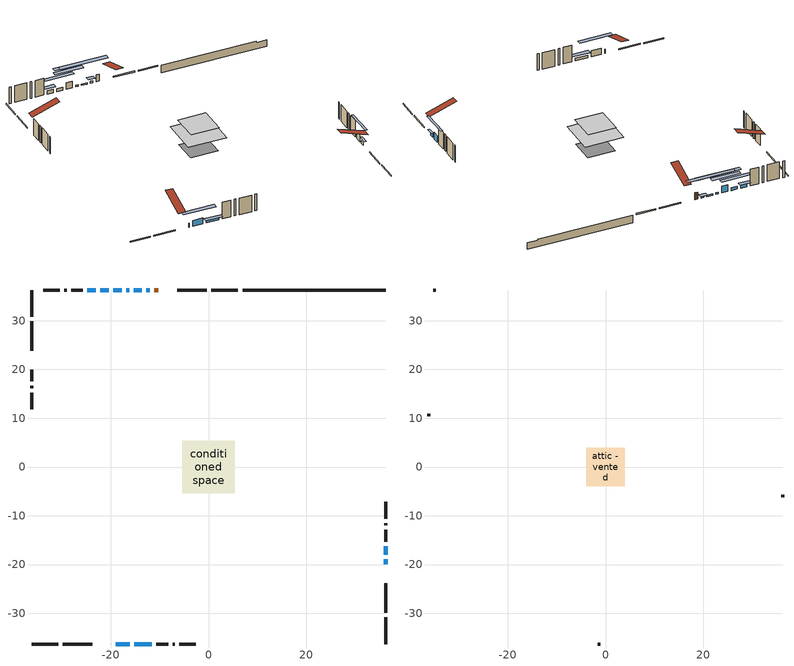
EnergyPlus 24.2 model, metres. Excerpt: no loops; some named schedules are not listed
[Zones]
conditioned space
 floor outside (Floor1 construction): -1.42,-1.42 -1.42,1.42 1.42,1.42 1.42,-1.42 z0.93
 floor adiabatic (AdiabaticFloorConstruction): -5.36,-5.36 -5.36,5.36 5.36,5.36 5.36,-5.36 z3.37
 floor foundation (Slab1 construction): -3.82,-3.51 -3.82,3.51 3.82,3.51 3.82,-3.51 z-1.24
 wall outside (RimJoist1 construction): 6.04,36.27 0.54,36.27 / -36.27,-36.27 -30.77,-36.27 / -36.27,36.27 -36.27,30.77 / 36.27,-36.27 36.27,-30.77 z0.93:1.23
 wall outside (RimJoist2 construction): -0.39,36.27 -6.39,36.27 / -29.84,-36.27 -23.84,-36.27 / -36.27,29.84 -36.27,23.84 / 36.27,-29.84 36.27,-23.84 z0.93:1.23
 wall outside (AdiabaticWallConstruction 1): -10.27,36.27 -11.13,36.27 z0.93:2.96
 wall outside (AdiabaticWallConstruction): -19.97,-36.27 -19.92,-36.27 z0.93:2.15; 36.27,-19.97 36.27,-18.9 z0.93:1.79; -12.06,36.27 -12.77,36.27 z0.93:1.47; -13.7,36.27 -15.27,36.27 z0.93:1.36; -16.2,36.27 -16.83,36.27 z0.93:1.37; -18.99,-36.27 -16.12,-36.27 z0.93:2.68; -17.76,36.27 -19.49,36.27 / 36.27,-17.97 36.27,-16.24 z0.93:2.91; -20.42,36.27 -22.14,36.27 z0.93:1.74; -23.07,36.27 -24.8,36.27 z0.93:1.95; -15.19,-36.27 -11.64,-36.27 z0.93:1.69
 wall outside (Wall1 construction): -25.73,36.27 -28.16,36.27 / -10.71,-36.27 -8.28,-36.27 / -36.27,19.97 -36.27,17.53 / 36.27,-15.31 36.27,-12.88 z0.93:5.81
 wall outside (Wall2 construction): -29.09,36.27 -29.55,36.27 / -7.35,-36.27 -6.88,-36.27 / -36.27,16.61 -36.27,16.14 / 36.27,-11.95 36.27,-11.49 z0.93:5.81
 wall outside (Wall3 construction): -30.48,36.27 -33.87,36.27 / -5.95,-36.27 -2.56,-36.27 / -36.27,15.21 -36.27,11.82 / 36.27,-10.56 36.27,-7.17 z0.93:5.81
 wall foundation (FoundationWall1 construction): 6.97,36.27,-1.24 6.97,36.27,0.93 33.34,36.27,0.93 33.34,36.27,0.6 36.27,36.27,0.6 36.27,36.27,-1.24
 window (WindowConstruction 8): -19.97,-36.27 -19.92,-36.27 z0.93:2.15
 window (WindowConstruction 6): 36.27,-19.97 36.27,-18.9 z0.93:1.79
 window (WindowConstruction 7): -12.06,36.27 -12.77,36.27 z0.93:1.46
 window (WindowConstruction 9): -13.7,36.27 -15.27,36.27 z0.93:1.36
 window (WindowConstruction 10): -16.2,36.27 -16.83,36.27 z0.93:1.36
 window (WindowConstruction): -18.99,-36.27 -16.12,-36.27 z0.93:2.68
 window (WindowConstruction 1): -17.76,36.27 -19.49,36.27 z0.93:2.91
 window (WindowConstruction 2): -20.42,36.27 -22.14,36.27 z0.93:1.74
 window (WindowConstruction 3): 36.27,-17.97 36.27,-16.24 z0.93:2.91
 window (WindowConstruction 4): -23.07,36.27 -24.8,36.27 z0.93:1.94
 window (WindowConstruction 5): -15.19,-36.27 -11.64,-36.27 z0.93:1.69
 door (Door): -10.27,36.27 -11.13,36.27 z0.93:2.96
 ceiling adiabatic (AdiabaticFloorConstruction): 5.36,-5.36 5.36,5.36 -5.36,5.36 -5.36,-5.36 z3.37
attic - vented
 floor to conditioned space (Floor2 construction Reversed): -3.92,-3.92 -3.92,3.92 3.92,3.92 3.92,-3.92 z5.81
 wall outside (Wall4 construction): -34.8,36.27 -35.34,36.27 / -1.63,-36.27 -1.09,-36.27 / -36.27,10.89 -36.27,10.35 / 36.27,-6.24 36.27,-5.7 z0.93:5.81
 roof outside (Roof1 construction): -9.34,36.27,5.81 -9.34,28.63,8.35 -7.32,28.63,8.35 -7.32,36.27,5.81; -20.89,-36.27,5.81 -20.89,-28.63,8.35 -22.91,-28.63,8.35 -22.91,-36.27,5.81; -36.27,20.89,5.81 -28.63,20.89,8.35 -28.63,22.91,8.35 -36.27,22.91,5.81; 36.27,-20.89,5.81 28.63,-20.89,8.35 28.63,-22.91,8.35 36.27,-22.91,5.81
shading: 36.27,-18.29 36.27,-20.58 36.86,-20.58 36.86,-18.29 z2.4; -13.38,36.27 -11.45,36.27 -11.45,37.37 -13.38,37.37 z2.07; -21.11,36.27 -7.86,36.27 -7.86,37.37 -21.11,37.37 z7.2; -22.67,36.27 -10.36,36.27 -10.36,37.37 -22.67,37.37 z7.2; -12.97,-36.27 -22.14,-36.27 -22.14,-37.37 -12.97,-37.37 z5.83; -22.64,36.27 -14.61,36.27 -14.61,37.37 -22.64,37.37 z6.06; -25.29,36.27 -17.27,36.27 -17.27,37.37 -25.29,37.37 z4.89; 36.27,-13.09 36.27,-21.12 36.86,-21.12 36.86,-13.09 z6.06; -25.41,36.27 -22.46,36.27 -22.46,37.37 -25.41,37.37 z2.55; -11.03,-36.27 -15.8,-36.27 -15.8,-37.37 -11.03,-37.37 z2.3
[Building]
Building 1: Terrain=Suburbs
[Site:Location]
Montreal Intl AP_QC: Latitude {deg}=45.47; Longitude {deg}=-73.74; Time Zone {hr}=-5; Elevation {m}=36; Keep Site Location Information=Yes
[Site:GroundTemperature:Shallow]
2.07863, -0.316383, -0.508184, 0.628371, 5.19101, 9.73239, 13.6695, 16.1636, 16.3755, 14.347, 10.5102, 6.10817
[Site:WaterMainsTemperature]
Calculation Method=Schedule; Temperature Schedule=mains temperature schedule
[Material] Roughness=Rough; Thermal Absorptance=0.9
Name | Thickness {m} | Conductivity {W/m-K} | Density {kg/m3} | Specific Heat {J/kg-K} | Solar Absorptance | Visible Absorptance
asphalt or fiberglass shingles | 0.00635 | 0.162714 | 1121.4 | 1465.45 | 0.4 | 0.4
ceiling loosefill ins | 0.254 | 0.0480833 | 16.02 | 1046.75 | 0.7 | 0.7
ceiling stud and cavity | 0.1397 | 0.166325 | 65.682 | 1177.47 | 0.7 | 0.7
concrete 4.0 in. | 0.1016 | 1.803125 | 2242.8 | 837.4 | 0.7 | 0.7
concrete 8.0 in. | 0.2032 | 1.803125 | 2242.8 | 837.4 | 0.7 | 0.7
door material | 0.04445 | 0.0451087 | 512.64 | 1214.23 | 0.7 | 0.7
floor covering | 0.0127 | 0.0433444 | 54.468 | 1339.84 | 0.6 | 0.6
floor rigid ins; rim joist rigid ins | 0.051816 | 0.029427 | 32.04 | 1214.23 | 0.7 | 0.7
floor rigid ins 1; wall rigid ins | 0.512978 | 0.029427 | 32.04 | 1214.23 | 0.7 | 0.7
floor stud and cavity | 0.1397 | 0.338764 | 92.3553 | 1139.71 | 0.7 | 0.7
floor stud and cavity 1 | 0.1397 | 1.75129 | 37.0049 | 1207.88 | 0.7 | 0.7
furniture material conditioned space 1 | 0.1524 | 0.115458 | 640.8 | 1214.23 | 0.6 | 0.6
gypsum board | 0.0127 | 0.160291 | 801 | 837.4 | 0.6 | 0.6
osb sheathing 0.5 in. | 0.0127 | 0.115458 | 512.64 | 1214.23 | 0.7 | 0.7
osb sheathing 0.75 in. | 0.01905 | 0.115458 | 512.64 | 1214.23 | 0.7 | 0.7
osb sheathing 2.0 in. | 0.0508 | 0.115458 | 512.64 | 1214.23 | 0.7 | 0.7
rim joist stud and cavity | 0.0508 | 0.177588 | 50.32683 | 1063.81 | 0.6 | 0.6
rim joist stud and cavity 1 | 0.0508 | 0.278529 | 125.044 | 1163.47 | 0.6 | 0.6
wall stud and cavity | 0.1397 | 0.0812061 | 139.0536 | 1170.24 | 0.7 | 0.7
wall stud and cavity 1 | 0.1397 | 0.080875 | 139.0536 | 1170.24 | 0.7 | 0.7
wall stud and cavity 2 | 0.1397 | 0.0926851 | 139.0536 | 1170.24 | 0.7 | 0.7
wall stud and cavity 3 | 0.0889 | 6.1454 | 50.32683 | 1063.81 | 0.6 | 0.6
wall stud and cavity 4 | 0.0889 | 0.380278 | 52.3479 | 1209.89 | 0.7 | 0.7
wall stud and cavity 5 | 0.0889 | 0.391764 | 83.0341 | 1211.67 | 0.7 | 0.7
wood siding | 0.0254 | 0.102417 | 544.68 | 1172.36 | 0.4 | 0.4
wood siding 1 | 0.00254 | 0.102417 | 544.68 | 1172.36 | 0.4 | 0.4
wood siding 2; wood siding 3; wood siding 4 | 0.0254 | 0.102417 | 544.68 | 1172.36 | 0.7 | 0.7
[WindowMaterial:SimpleGlazingSystem]
Name | U-Factor {W/m2-K} | Solar Heat Gain Coefficient
WindowMaterial | 2.75156 | 0.67
WindowMaterial 1 | 2.70897 | 0.59
WindowMaterial 2 | 5.11985 | 0.63
WindowMaterial 3 | 4.8757 | 0.64
WindowMaterial 4 | 4.51628 | 0.66
WindowMaterial 5 | 4.823461 | 0.65
WindowMaterial 6 | 5.8137 | 0.59
WindowMaterial 7 | 2.51308 | 0.24
WindowMaterial 8 | 5.96644 | 0.58
WindowMaterial 9 | 6.26511 | 0.56
[Construction]
AdiabaticFloorConstruction: floor stud and cavity 1, floor rigid ins 1, osb sheathing 0.75 in., floor covering
AdiabaticWallConstruction: wood siding 3, wall rigid ins, wall stud and cavity 4, gypsum board
AdiabaticWallConstruction 1: wood siding 4, wall rigid ins, wall stud and cavity 4, gypsum board
Door: door material
Floor1 construction: floor stud and cavity, floor rigid ins, osb sheathing 0.75 in., floor covering
Floor2 construction Reversed: gypsum board, ceiling stud and cavity, ceiling loosefill ins
FoundationWall1 construction: concrete 8.0 in.
furniture construction conditioned space 1: furniture material conditioned space 1
PartitionWallConstruction: gypsum board, wall stud and cavity 5, gypsum board
RimJoist1 construction: wood siding 2, rim joist stud and cavity
RimJoist2 construction: wood siding 2, rim joist rigid ins, osb sheathing 2.0 in., rim joist stud and cavity 1
Roof1 construction: asphalt or fiberglass shingles
Slab1 construction: concrete 4.0 in.
Wall1 construction: wood siding, osb sheathing 0.5 in., wall stud and cavity, gypsum board
Wall2 construction: wood siding, osb sheathing 0.5 in., wall stud and cavity 1, gypsum board
Wall3 construction: wood siding, osb sheathing 0.5 in., wall stud and cavity 2, gypsum board
Wall4 construction: wood siding 1, wall stud and cavity 3
WindowConstruction: WindowMaterial
WindowConstruction 1; WindowConstruction 3: WindowMaterial 1
WindowConstruction 10: WindowMaterial 9
WindowConstruction 2: WindowMaterial 2
WindowConstruction 4: WindowMaterial 3
WindowConstruction 5: WindowMaterial 4
WindowConstruction 6: WindowMaterial 5
WindowConstruction 7: WindowMaterial 6
WindowConstruction 8: WindowMaterial 7
WindowConstruction 9: WindowMaterial 8
[Zone] Multiplier=1; Part of Total Floor Area=Yes
Name | Volume {m3}
attic - vented | 25.475
conditioned space | 416.8
[Space]
Name | Zone | Volume {m3}
attic - vented 1 | attic - vented | 25.475
conditioned space 1 | conditioned space | 416.8
[ZoneInfiltration:EffectiveLeakageArea]
infil attic - vented 1: Zone or Space=attic - vented 1; Schedule=Always On Discrete; Effective Air Leakage Area {cm2}=2463.6; Stack Coefficient=0.000516305; Wind Coefficient=1.53523e-05
[ZoneMixing]
whole house fan mix: Zone or Space=attic - vented; Schedule=Always On Continuous; Design Flow Rate Calculation Method=Flow/Zone; Design Flow Rate {m3/s}=0; Source Zone or Space=conditioned space
[SurfaceProperty:ExposedFoundationPerimeter]
Slab1: Exposed Perimeter Calculation Method=TotalExposedPerimeter; Total Exposed Perimeter {m}=29.303
[InternalMass] Zone or ZoneList=conditioned space; Space or SpaceList=conditioned space 1
Name | Construction | Surface Area {m2}
furniture mass conditioned space 1 | furniture construction conditioned space 1 | 70.68
partition wall mass | PartitionWallConstruction | 176.7
[Lights]
interior lighting: Zone or ZoneList or Space or SpaceList=conditioned space 1; Schedule=interior lighting schedule; Design Level Calculation Method=LightingLevel; Lighting Level {W}=343.2; Return Air Fraction=0; Fraction Radiant=0.6; Fraction Visible=0.2; Fraction Replaceable=1
[People]
occupants: Zone or ZoneList or Space or SpaceList=conditioned space 1; Number of People Schedule=occupants schedule; Number of People Calculation Method=People; Number of People=3; Fraction Radiant=0.314171; Sensible Heat Fraction=0.56303; Activity Level Schedule=occupants activity schedule; Carbon Dioxide Generation Rate {m3/s-W}=0; Enable ASHRAE 55 Comfort Warnings=No; Mean Radiant Temperature Calculation Type=EnclosureAveraged
[ElectricEquipment] Zone or ZoneList or Space or SpaceList=conditioned space 1; Design Level Calculation Method=EquipmentLevel
Name | Schedule | Design Level {W} | Fraction Latent | Fraction Radiant | Fraction Lost
clothes dryer | clothes dryer schedule | 140.772 | 0.015 | 0.081 | 0.85
clothes washer | clothes washer schedule | 32.1985 | 0.03 | 0.162 | 0.7
cooking range | cooking range schedule | 215.147 | 0.08 | 0.432 | 0.2
dishwasher | dishwasher schedule | 66.8632 | 0.3 | 0.18 | 0.4
fridge | fridge schedule | 72.9452 | 0 | 0.6 | 0
mech vent house fan | mech vent house fan schedule | 0 | 0 | 0 | 1
mech vent house fan cfis | mech vent house fan cfis schedule | 0 | 0 | 0 | 0
mech vent range fan 0 | mech vent range fan 0 schedule | 150 | 0 | 0 | 1
misc plug loads | misc plug loads schedule | 494.7 | 0.045 | 0.513 | 0.1
whole house fan | Always On Discrete | 0 | 0 | 0 | 1
[OtherEquipment] Zone or ZoneList or Space or SpaceList=conditioned space 1; Design Level Calculation Method=EquipmentLevel
Name | Fuel Type | Schedule | Design Level {W} | Fraction Latent | Fraction Radiant | Fraction Lost
clothes dryer 1 | Electricity | clothes dryer schedule | 0 | 0.015 | 0.081 | 0.85
cooking range 1 | Electricity | cooking range schedule | 0 | 0.08 | 0.432 | 0.2
general water use latent | None | general water use schedule | 62.594 | 1 | 0 | 0
general water use sensible | None | general water use schedule | -61.6891 | 0 | 0.6 | 0
mech vent house fan latent load | None | Always On Discrete | 0 | 1 | 0 | 0
mech vent house fan sensible load | None | Always On Discrete | 0 | 0 | 0 | 0
water heater energy adjustment1 | Electricity | Always On Discrete | 0.01 | 0 | 0 | 1
[ZoneInfiltration:DesignFlowRate] Zone or ZoneList or Space or SpaceList=conditioned space 1; Schedule=Always On Discrete; Design Flow Rate Calculation Method=Flow/Zone; Design Flow Rate {m3/s}=0
infil flow; natural vent flow; whole house fan flow
[Foundation:Kiva]
Foundation Kiva 1: Initial Indoor Air Temperature {C}=18; Wall Height Above Grade {m}=0.930006; Wall Depth Below Slab {m}=0.2032
[Foundation:Kiva:Settings]
Soil Conductivity {W/m-K}=0.849921; Soil Density {kg/m3}=1842.3; Soil Specific Heat {J/kg-K}=418.7; Ground Solar Absorptivity=0.9; Ground Thermal Absorptivity=0.9; Ground Surface Roughness {m}=0.03; Far-Field Width {m}=40; Deep-Ground Boundary Condition=ZeroFlux; Deep-Ground Depth {m}=40; Minimum Cell Dimension {m}=0.2; Maximum Cell Growth Coefficient=3; Simulation Timestep=Timestep
[Exterior:Lights]
exterior lighting: Schedule=exterior lighting schedule; Design Level {W}=75.6
[Schedule:Constant]
Name | Hourly Value
Always On Continuous; mech vent house fan schedule; mech vent house fan cfis schedule; Always On Discrete | 1
occupants activity schedule | 117.228
fridge schedule | 0
[Schedule:Week:Daily]
interior lighting schedule Week Rule - Jan1-Jan27: interior lighting schedule day, interior lighting schedule day, interior lighting schedule day, interior lighting schedule day, interior lighting schedule day, interior lighting schedule day, interior lighting schedule day, interior lighting schedule default day, interior lighting schedule default day, interior lighting schedule default day, interior lighting schedule default day, interior lighting schedule default day
interior lighting schedule Week Rule - Jan28-Feb3: interior lighting schedule day, interior lighting schedule day, interior lighting schedule day, interior lighting schedule day, interior lighting schedule day 1, interior lighting schedule day 1, interior lighting schedule day 1, interior lighting schedule default day, interior lighting schedule default day, interior lighting schedule default day, interior lighting schedule default day, interior lighting schedule default day
interior lighting schedule Week Rule - Feb4-Feb24: interior lighting schedule day 1, interior lighting schedule day 1, interior lighting schedule day 1, interior lighting schedule day 1, interior lighting schedule day 1, interior lighting schedule day 1, interior lighting schedule day 1, interior lighting schedule default day, interior lighting schedule default day, interior lighting schedule default day, interior lighting schedule default day, interior lighting schedule default day
interior lighting schedule Week Rule - Feb25-Mar3: interior lighting schedule day 1, interior lighting schedule day 1, interior lighting schedule day 1, interior lighting schedule day 1, interior lighting schedule day 2, interior lighting schedule day 2, interior lighting schedule day 2, interior lighting schedule default day, interior lighting schedule default day, interior lighting schedule default day, interior lighting schedule default day, interior lighting schedule default day
interior lighting schedule Week Rule - Mar4-Mar31: interior lighting schedule day 2, interior lighting schedule day 2, interior lighting schedule day 2, interior lighting schedule day 2, interior lighting schedule day 2, interior lighting schedule day 2, interior lighting schedule day 2, interior lighting schedule default day, interior lighting schedule default day, interior lighting schedule default day, interior lighting schedule default day, interior lighting schedule default day
interior lighting schedule Week Rule - Apr1-Apr28: interior lighting schedule day 3, interior lighting schedule day 3, interior lighting schedule day 3, interior lighting schedule day 3, interior lighting schedule day 3, interior lighting schedule day 3, interior lighting schedule day 3, interior lighting schedule default day, interior lighting schedule default day, interior lighting schedule default day, interior lighting schedule default day, interior lighting schedule default day
interior lighting schedule Week Rule - Apr29-May5: interior lighting schedule day 3, interior lighting schedule day 3, interior lighting schedule day 4, interior lighting schedule day 4, interior lighting schedule day 4, interior lighting schedule day 4, interior lighting schedule day 4, interior lighting schedule default day, interior lighting schedule default day, interior lighting schedule default day, interior lighting schedule default day, interior lighting schedule default day
interior lighting schedule Week Rule - May6-May26: interior lighting schedule day 4, interior lighting schedule day 4, interior lighting schedule day 4, interior lighting schedule day 4, interior lighting schedule day 4, interior lighting schedule day 4, interior lighting schedule day 4, interior lighting schedule default day, interior lighting schedule default day, interior lighting schedule default day, interior lighting schedule default day, interior lighting schedule default day
interior lighting schedule Week Rule - May27-Jun2: interior lighting schedule day 4, interior lighting schedule day 4, interior lighting schedule day 4, interior lighting schedule day 4, interior lighting schedule day 4, interior lighting schedule day 5, interior lighting schedule day 5, interior lighting schedule default day, interior lighting schedule default day, interior lighting schedule default day, interior lighting schedule default day, interior lighting schedule default day
interior lighting schedule Week Rule - Jun3-Jun30: interior lighting schedule day 5, interior lighting schedule day 5, interior lighting schedule day 5, interior lighting schedule day 5, interior lighting schedule day 5, interior lighting schedule day 5, interior lighting schedule day 5, interior lighting schedule default day, interior lighting schedule default day, interior lighting schedule default day, interior lighting schedule default day, interior lighting schedule default day
interior lighting schedule Week Rule - Jul1-Jul28: interior lighting schedule day 6, interior lighting schedule day 6, interior lighting schedule day 6, interior lighting schedule day 6, interior lighting schedule day 6, interior lighting schedule day 6, interior lighting schedule day 6, interior lighting schedule default day, interior lighting schedule default day, interior lighting schedule default day, interior lighting schedule default day, interior lighting schedule default day
interior lighting schedule Week Rule - Jul29-Aug4: interior lighting schedule day 6, interior lighting schedule day 6, interior lighting schedule day 6, interior lighting schedule day 7, interior lighting schedule day 7, interior lighting schedule day 7, interior lighting schedule day 7, interior lighting schedule default day, interior lighting schedule default day, interior lighting schedule default day, interior lighting schedule default day, interior lighting schedule default day
interior lighting schedule Week Rule - Aug5-Aug25: interior lighting schedule day 7, interior lighting schedule day 7, interior lighting schedule day 7, interior lighting schedule day 7, interior lighting schedule day 7, interior lighting schedule day 7, interior lighting schedule day 7, interior lighting schedule default day, interior lighting schedule default day, interior lighting schedule default day, interior lighting schedule default day, interior lighting schedule default day
interior lighting schedule Week Rule - Aug26-Sep1: interior lighting schedule day 7, interior lighting schedule day 7, interior lighting schedule day 7, interior lighting schedule day 7, interior lighting schedule day 7, interior lighting schedule day 7, interior lighting schedule day 8, interior lighting schedule default day, interior lighting schedule default day, interior lighting schedule default day, interior lighting schedule default day, interior lighting schedule default day
interior lighting schedule Week Rule - Sep2-Sep29: interior lighting schedule day 8, interior lighting schedule day 8, interior lighting schedule day 8, interior lighting schedule day 8, interior lighting schedule day 8, interior lighting schedule day 8, interior lighting schedule day 8, interior lighting schedule default day, interior lighting schedule default day, interior lighting schedule default day, interior lighting schedule default day, interior lighting schedule default day
interior lighting schedule Week Rule - Sep30-Oct6: interior lighting schedule day 8, interior lighting schedule day 9, interior lighting schedule day 9, interior lighting schedule day 9, interior lighting schedule day 9, interior lighting schedule day 9, interior lighting schedule day 9, interior lighting schedule default day, interior lighting schedule default day, interior lighting schedule default day, interior lighting schedule default day, interior lighting schedule default day
interior lighting schedule Week Rule - Oct7-Oct27: interior lighting schedule day 9, interior lighting schedule day 9, interior lighting schedule day 9, interior lighting schedule day 9, interior lighting schedule day 9, interior lighting schedule day 9, interior lighting schedule day 9, interior lighting schedule default day, interior lighting schedule default day, interior lighting schedule default day, interior lighting schedule default day, interior lighting schedule default day
interior lighting schedule Week Rule - Oct28-Nov3: interior lighting schedule day 9, interior lighting schedule day 9, interior lighting schedule day 9, interior lighting schedule day 9, interior lighting schedule day 10, interior lighting schedule day 10, interior lighting schedule day 10, interior lighting schedule default day, interior lighting schedule default day, interior lighting schedule default day, interior lighting schedule default day, interior lighting schedule default day
interior lighting schedule Week Rule - Nov4-Nov24: interior lighting schedule day 10, interior lighting schedule day 10, interior lighting schedule day 10, interior lighting schedule day 10, interior lighting schedule day 10, interior lighting schedule day 10, interior lighting schedule day 10, interior lighting schedule default day, interior lighting schedule default day, interior lighting schedule default day, interior lighting schedule default day, interior lighting schedule default day
interior lighting schedule Week Rule - Nov25-Dec1: interior lighting schedule day 10, interior lighting schedule day 10, interior lighting schedule day 10, interior lighting schedule day 10, interior lighting schedule day 10, interior lighting schedule day 10, interior lighting schedule day 11, interior lighting schedule default day, interior lighting schedule default day, interior lighting schedule default day, interior lighting schedule default day, interior lighting schedule default day
interior lighting schedule Week Rule - Dec2-Dec31: interior lighting schedule day 11, interior lighting schedule day 11, interior lighting schedule day 11, interior lighting schedule day 11, interior lighting schedule day 11, interior lighting schedule day 11, interior lighting schedule day 11, interior lighting schedule default day, interior lighting schedule default day, interior lighting schedule default day, interior lighting schedule default day, interior lighting schedule default day
occupants schedule Week Rule - Jan1-Dec31: occupants schedule day, occupants schedule day, occupants schedule day, occupants schedule day, occupants schedule day, occupants schedule day, occupants schedule day, occupants schedule default day, occupants schedule default day, occupants schedule default day, occupants schedule default day, occupants schedule default day
clothes dryer schedule Week Rule - Jan1-Dec31: clothes dryer schedule day, clothes dryer schedule day, clothes dryer schedule day, clothes dryer schedule day, clothes dryer schedule day, clothes dryer schedule day, clothes dryer schedule day, clothes dryer schedule default day, clothes dryer schedule default day, clothes dryer schedule default day, clothes dryer schedule default day, clothes dryer schedule default day
clothes washer schedule Week Rule - Jan1-Dec31: clothes washer schedule day, clothes washer schedule day, clothes washer schedule day, clothes washer schedule day, clothes washer schedule day, clothes washer schedule day, clothes washer schedule day, clothes washer schedule default day, clothes washer schedule default day, clothes washer schedule default day, clothes washer schedule default day, clothes washer schedule default day
cooking range schedule Week Rule - Jan1-Dec31: cooking range schedule day, cooking range schedule day, cooking range schedule day, cooking range schedule day, cooking range schedule day, cooking range schedule day, cooking range schedule day, cooking range schedule default day, cooking range schedule default day, cooking range schedule default day, cooking range schedule default day, cooking range schedule default day
dishwasher schedule Week Rule - Jan1-Dec31: dishwasher schedule day, dishwasher schedule day, dishwasher schedule day, dishwasher schedule day, dishwasher schedule day, dishwasher schedule day, dishwasher schedule day, dishwasher schedule default day, dishwasher schedule default day, dishwasher schedule default day, dishwasher schedule default day, dishwasher schedule default day
mech vent range fan 0 schedule Week Rule - Jan1-Dec31: mech vent range fan 0 schedule day, mech vent range fan 0 schedule day, mech vent range fan 0 schedule day, mech vent range fan 0 schedule day, mech vent range fan 0 schedule day, mech vent range fan 0 schedule day, mech vent range fan 0 schedule day, mech vent range fan 0 schedule default day, mech vent range fan 0 schedule default day, mech vent range fan 0 schedule default day, mech vent range fan 0 schedule default day, mech vent range fan 0 schedule default day
misc plug loads schedule Week Rule - Jan1-Dec31: misc plug loads schedule day, misc plug loads schedule day, misc plug loads schedule day, misc plug loads schedule day, misc plug loads schedule day, misc plug loads schedule day, misc plug loads schedule day, misc plug loads schedule default day, misc plug loads schedule default day, misc plug loads schedule default day, misc plug loads schedule default day, misc plug loads schedule default day
general water use schedule Week Rule - Jan1-Dec31: general water use schedule day, general water use schedule day, general water use schedule day, general water use schedule day, general water use schedule day, general water use schedule day, general water use schedule day, general water use schedule default day, general water use schedule default day, general water use schedule default day, general water use schedule default day, general water use schedule default day
exterior lighting schedule Week Rule - Jan1-Jan27: exterior lighting schedule day, exterior lighting schedule day, exterior lighting schedule day, exterior lighting schedule day, exterior lighting schedule day, exterior lighting schedule day, exterior lighting schedule day, exterior lighting schedule default day, exterior lighting schedule default day, exterior lighting schedule default day, exterior lighting schedule default day, exterior lighting schedule default day
exterior lighting schedule Week Rule - Jan28-Feb3: exterior lighting schedule day, exterior lighting schedule day, exterior lighting schedule day, exterior lighting schedule day, exterior lighting schedule day 1, exterior lighting schedule day 1, exterior lighting schedule day 1, exterior lighting schedule default day, exterior lighting schedule default day, exterior lighting schedule default day, exterior lighting schedule default day, exterior lighting schedule default day
exterior lighting schedule Week Rule - Feb4-Feb24: exterior lighting schedule day 1, exterior lighting schedule day 1, exterior lighting schedule day 1, exterior lighting schedule day 1, exterior lighting schedule day 1, exterior lighting schedule day 1, exterior lighting schedule day 1, exterior lighting schedule default day, exterior lighting schedule default day, exterior lighting schedule default day, exterior lighting schedule default day, exterior lighting schedule default day
exterior lighting schedule Week Rule - Feb25-Mar3: exterior lighting schedule day 1, exterior lighting schedule day 1, exterior lighting schedule day 1, exterior lighting schedule day 1, exterior lighting schedule day 2, exterior lighting schedule day 2, exterior lighting schedule day 2, exterior lighting schedule default day, exterior lighting schedule default day, exterior lighting schedule default day, exterior lighting schedule default day, exterior lighting schedule default day
exterior lighting schedule Week Rule - Mar4-Mar31: exterior lighting schedule day 2, exterior lighting schedule day 2, exterior lighting schedule day 2, exterior lighting schedule day 2, exterior lighting schedule day 2, exterior lighting schedule day 2, exterior lighting schedule day 2, exterior lighting schedule default day, exterior lighting schedule default day, exterior lighting schedule default day, exterior lighting schedule default day, exterior lighting schedule default day
exterior lighting schedule Week Rule - Apr1-Apr28: exterior lighting schedule day 3, exterior lighting schedule day 3, exterior lighting schedule day 3, exterior lighting schedule day 3, exterior lighting schedule day 3, exterior lighting schedule day 3, exterior lighting schedule day 3, exterior lighting schedule default day, exterior lighting schedule default day, exterior lighting schedule default day, exterior lighting schedule default day, exterior lighting schedule default day
exterior lighting schedule Week Rule - Apr29-May5: exterior lighting schedule day 3, exterior lighting schedule day 3, exterior lighting schedule day 4, exterior lighting schedule day 4, exterior lighting schedule day 4, exterior lighting schedule day 4, exterior lighting schedule day 4, exterior lighting schedule default day, exterior lighting schedule default day, exterior lighting schedule default day, exterior lighting schedule default day, exterior lighting schedule default day
exterior lighting schedule Week Rule - May6-May26: exterior lighting schedule day 4, exterior lighting schedule day 4, exterior lighting schedule day 4, exterior lighting schedule day 4, exterior lighting schedule day 4, exterior lighting schedule day 4, exterior lighting schedule day 4, exterior lighting schedule default day, exterior lighting schedule default day, exterior lighting schedule default day, exterior lighting schedule default day, exterior lighting schedule default day
exterior lighting schedule Week Rule - May27-Jun2: exterior lighting schedule day 4, exterior lighting schedule day 4, exterior lighting schedule day 4, exterior lighting schedule day 4, exterior lighting schedule day 4, exterior lighting schedule day 5, exterior lighting schedule day 5, exterior lighting schedule default day, exterior lighting schedule default day, exterior lighting schedule default day, exterior lighting schedule default day, exterior lighting schedule default day
exterior lighting schedule Week Rule - Jun3-Jun30: exterior lighting schedule day 5, exterior lighting schedule day 5, exterior lighting schedule day 5, exterior lighting schedule day 5, exterior lighting schedule day 5, exterior lighting schedule day 5, exterior lighting schedule day 5, exterior lighting schedule default day, exterior lighting schedule default day, exterior lighting schedule default day, exterior lighting schedule default day, exterior lighting schedule default day
exterior lighting schedule Week Rule - Jul1-Jul28: exterior lighting schedule day 6, exterior lighting schedule day 6, exterior lighting schedule day 6, exterior lighting schedule day 6, exterior lighting schedule day 6, exterior lighting schedule day 6, exterior lighting schedule day 6, exterior lighting schedule default day, exterior lighting schedule default day, exterior lighting schedule default day, exterior lighting schedule default day, exterior lighting schedule default day
exterior lighting schedule Week Rule - Jul29-Aug4: exterior lighting schedule day 6, exterior lighting schedule day 6, exterior lighting schedule day 6, exterior lighting schedule day 7, exterior lighting schedule day 7, exterior lighting schedule day 7, exterior lighting schedule day 7, exterior lighting schedule default day, exterior lighting schedule default day, exterior lighting schedule default day, exterior lighting schedule default day, exterior lighting schedule default day
exterior lighting schedule Week Rule - Aug5-Aug25: exterior lighting schedule day 7, exterior lighting schedule day 7, exterior lighting schedule day 7, exterior lighting schedule day 7, exterior lighting schedule day 7, exterior lighting schedule day 7, exterior lighting schedule day 7, exterior lighting schedule default day, exterior lighting schedule default day, exterior lighting schedule default day, exterior lighting schedule default day, exterior lighting schedule default day
exterior lighting schedule Week Rule - Aug26-Sep1: exterior lighting schedule day 7, exterior lighting schedule day 7, exterior lighting schedule day 7, exterior lighting schedule day 7, exterior lighting schedule day 7, exterior lighting schedule day 7, exterior lighting schedule day 8, exterior lighting schedule default day, exterior lighting schedule default day, exterior lighting schedule default day, exterior lighting schedule default day, exterior lighting schedule default day
exterior lighting schedule Week Rule - Sep2-Sep29: exterior lighting schedule day 8, exterior lighting schedule day 8, exterior lighting schedule day 8, exterior lighting schedule day 8, exterior lighting schedule day 8, exterior lighting schedule day 8, exterior lighting schedule day 8, exterior lighting schedule default day, exterior lighting schedule default day, exterior lighting schedule default day, exterior lighting schedule default day, exterior lighting schedule default day
exterior lighting schedule Week Rule - Sep30-Oct6: exterior lighting schedule day 8, exterior lighting schedule day 9, exterior lighting schedule day 9, exterior lighting schedule day 9, exterior lighting schedule day 9, exterior lighting schedule day 9, exterior lighting schedule day 9, exterior lighting schedule default day, exterior lighting schedule default day, exterior lighting schedule default day, exterior lighting schedule default day, exterior lighting schedule default day
exterior lighting schedule Week Rule - Oct7-Oct27: exterior lighting schedule day 9, exterior lighting schedule day 9, exterior lighting schedule day 9, exterior lighting schedule day 9, exterior lighting schedule day 9, exterior lighting schedule day 9, exterior lighting schedule day 9, exterior lighting schedule default day, exterior lighting schedule default day, exterior lighting schedule default day, exterior lighting schedule default day, exterior lighting schedule default day
exterior lighting schedule Week Rule - Oct28-Nov3: exterior lighting schedule day 9, exterior lighting schedule day 9, exterior lighting schedule day 9, exterior lighting schedule day 9, exterior lighting schedule day 10, exterior lighting schedule day 10, exterior lighting schedule day 10, exterior lighting schedule default day, exterior lighting schedule default day, exterior lighting schedule default day, exterior lighting schedule default day, exterior lighting schedule default day
[Schedule:Year]
interior lighting schedule: interior lighting schedule Week Rule - Jan1-Jan27, 1, 1, 1, 27, interior lighting schedule Week Rule - Jan28-Feb3, 1, 28, 2, 3, interior lighting schedule Week Rule - Feb4-Feb24, 2, 4, 2, 24, interior lighting schedule Week Rule - Feb25-Mar3, 2, 25, 3, 3, interior lighting schedule Week Rule - Mar4-Mar31, 3, 4, 3, 31, interior lighting schedule Week Rule - Apr1-Apr28, 4, 1, 4, 28, interior lighting schedule Week Rule - Apr29-May5, 4, 29, 5, 5, interior lighting schedule Week Rule - May6-May26, 5, 6, 5, 26, interior lighting schedule Week Rule - May27-Jun2, 5, 27, 6, 2, interior lighting schedule Week Rule - Jun3-Jun30, 6, 3, 6, 30, interior lighting schedule Week Rule - Jul1-Jul28, 7, 1, 7, 28, interior lighting schedule Week Rule - Jul29-Aug4, 7, 29, 8, 4, interior lighting schedule Week Rule - Aug5-Aug25, 8, 5, 8, 25, interior lighting schedule Week Rule - Aug26-Sep1, 8, 26, 9, 1, interior lighting schedule Week Rule - Sep2-Sep29, 9, 2, 9, 29, interior lighting schedule Week Rule - Sep30-Oct6, 9, 30, 10, 6, interior lighting schedule Week Rule - Oct7-Oct27, 10, 7, 10, 27, interior lighting schedule Week Rule - Oct28-Nov3, 10, 28, 11, 3, interior lighting schedule Week Rule - Nov4-Nov24, 11, 4, 11, 24, interior lighting schedule Week Rule - Nov25-Dec1, 11, 25, 12, 1, interior lighting schedule Week Rule - Dec2-Dec31, 12, 2, 12, 31
occupants schedule: occupants schedule Week Rule - Jan1-Dec31, 1, 1, 12, 31
clothes dryer schedule: clothes dryer schedule Week Rule - Jan1-Dec31, 1, 1, 12, 31
clothes washer schedule: clothes washer schedule Week Rule - Jan1-Dec31, 1, 1, 12, 31
cooking range schedule: cooking range schedule Week Rule - Jan1-Dec31, 1, 1, 12, 31
dishwasher schedule: dishwasher schedule Week Rule - Jan1-Dec31, 1, 1, 12, 31
mech vent range fan 0 schedule: mech vent range fan 0 schedule Week Rule - Jan1-Dec31, 1, 1, 12, 31
misc plug loads schedule: misc plug loads schedule Week Rule - Jan1-Dec31, 1, 1, 12, 31
general water use schedule: general water use schedule Week Rule - Jan1-Dec31, 1, 1, 12, 31
exterior lighting schedule: exterior lighting schedule Week Rule - Jan1-Jan27, 1, 1, 1, 27, exterior lighting schedule Week Rule - Jan28-Feb3, 1, 28, 2, 3, exterior lighting schedule Week Rule - Feb4-Feb24, 2, 4, 2, 24, exterior lighting schedule Week Rule - Feb25-Mar3, 2, 25, 3, 3, exterior lighting schedule Week Rule - Mar4-Mar31, 3, 4, 3, 31, exterior lighting schedule Week Rule - Apr1-Apr28, 4, 1, 4, 28, exterior lighting schedule Week Rule - Apr29-May5, 4, 29, 5, 5, exterior lighting schedule Week Rule - May6-May26, 5, 6, 5, 26, exterior lighting schedule Week Rule - May27-Jun2, 5, 27, 6, 2, exterior lighting schedule Week Rule - Jun3-Jun30, 6, 3, 6, 30, exterior lighting schedule Week Rule - Jul1-Jul28, 7, 1, 7, 28, exterior lighting schedule Week Rule - Jul29-Aug4, 7, 29, 8, 4, exterior lighting schedule Week Rule - Aug5-Aug25, 8, 5, 8, 25, exterior lighting schedule Week Rule - Aug26-Sep1, 8, 26, 9, 1, exterior lighting schedule Week Rule - Sep2-Sep29, 9, 2, 9, 29, exterior lighting schedule Week Rule - Sep30-Oct6, 9, 30, 10, 6, exterior lighting schedule Week Rule - Oct7-Oct27, 10, 7, 10, 27, exterior lighting schedule Week Rule - Oct28-Nov3, 10, 28, 11, 3, exterior lighting schedule Week Rule - Nov4-Nov24, 11, 4, 11, 24, exterior lighting schedule Week Rule - Nov25-Dec1, 11, 25, 12, 1, exterior lighting schedule Week Rule - Dec2-Dec31, 12, 2, 12, 31
[Schedule:Compact]
mains temperature schedule: Through: 01/01, For: AllDays, Until: 24:00, 6.56833, Through: 01/02, For: AllDays, Until: 24:00, 6.48722, Through: 01/03, For: AllDays, Until: 24:00, 6.40722, Through: 01/04, For: AllDays, Until: 24:00, 6.32889, Through: 01/05, For: AllDays, Until: 24:00, 6.25167, Through: 01/06, For: AllDays, Until: 24:00, 6.17611, Through: 01/07, For: AllDays, Until: 24:00, 6.10222, Through: 01/08, For: AllDays, Until: 24:00, 6.02944, Through: 01/09, For: AllDays, Until: 24:00, 5.95833, Through: 01/10, For: AllDays, Until: 24:00, 5.88889, Through: 01/11, For: AllDays, Until: 24:00, 5.82056, Through: 01/12, For: AllDays, Until: 24:00, 5.75444, Through: 01/13, For: AllDays, Until: 24:00, 5.68944, Through: 01/14, For: AllDays, Until: 24:00, 5.62611, Through: 01/15, For: AllDays, Until: 24:00, 5.56444, Through: 01/16, For: AllDays, Until: 24:00, 5.50444, Through: 01/17, For: AllDays, Until: 24:00, 5.44611, Through: 01/18, For: AllDays, Until: 24:00, 5.38944, Through: 01/19, For: AllDays, Until: 24:00, 5.33389, Through: 01/20, For: AllDays, Until: 24:00, 5.28111, Through: 01/21, For: AllDays, Until: 24:00, 5.22944, Through: 01/22, For: AllDays, Until: 24:00, 5.17944, Through: 01/23, For: AllDays, Until: 24:00, 5.13111, Through: 01/24, For: AllDays, Until: 24:00, 5.085, Through: 01/25, For: AllDays, Until: 24:00, 5.04056, Through: 01/26, For: AllDays, Until: 24:00, 4.99778, Through: 01/27, For: AllDays, Until: 24:00, 4.95667, Through: 01/28, For: AllDays, Until: 24:00, 4.91778, Through: 01/29, For: AllDays, Until: 24:00, 4.88056, Through: 01/30, For: AllDays, Until: 24:00, 4.845, Through: 01/31, For: AllDays, Until: 24:00, 4.81167, Through: 02/01, For: AllDays, Until: 24:00, 4.77944, Through: 02/02, For: AllDays, Until: 24:00, 4.75, Through: 02/03, For: AllDays, Until: 24:00, 4.72167, Through: 02/04, For: AllDays, Until: 24:00, 4.69611, Through: 02/05, For: AllDays, Until: 24:00, 4.67167, Through: 02/06, For: AllDays, Until: 24:00, 4.64944, Through: 02/07, For: AllDays, Until: 24:00, 4.62889, Through: 02/08, For: AllDays, Until: 24:00, 4.61056, Through: 02/09, For: AllDays, Until: 24:00, 4.59389, Through: 02/10, For: AllDays, Until: 24:00, 4.57944, Through: 02/11, For: AllDays, Until: 24:00, 4.56667, Through: 02/12, For: AllDays, Until: 24:00, 4.55611, Through: 02/13, For: AllDays, Until: 24:00, 4.54722, Through: 02/14, For: AllDays, Until: 24:00, 4.54056, Through: 02/15, For: AllDays, Until: 24:00, 4.53556, Through: 02/16, For: AllDays, Until: 24:00, 4.53278, Through: 02/17, For: AllDays, Until: 24:00, 4.53167, Through: 02/18, For: AllDays, Until: 24:00, 4.53278, Through: 02/19, For: AllDays, Until: 24:00, 4.53556, Through: 02/20, For: AllDays, Until: 24:00, 4.54056, Through: 02/21, For: AllDays, Until: 24:00, 4.54722, Through: 02/22, For: AllDays, Until: 24:00, 4.55611, Through: 02/23, For: AllDays, Until: 24:00, 4.56667, Through: 02/24, For: AllDays, Until: 24:00, 4.57944, Through: 02/25, For: AllDays, Until: 24:00, 4.59389, Through: 02/26, For: AllDays, Until: 24:00, 4.61056, Through: 02/27, For: AllDays, Until: 24:00, 4.62889, Through: 02/28, For: AllDays, Until: 24:00, 4.64889, Through: 03/01, For: AllDays, Until: 24:00, 4.67111, Through: 03/02, For: AllDays, Until: 24:00, 4.69556, Through: 03/03, For: AllDays, Until: 24:00, 4.72167, Through: 03/04, For: AllDays, Until: 24:00, 4.74944, Through: 03/05, For: AllDays, Until: 24:00, 4.77944, Through: 03/06, For: AllDays, Until: 24:00, 4.81111, Through: 03/07, For: AllDays, Until: 24:00, 4.84444, Through: 03/08, For: AllDays, Until: 24:00, 4.88, Through: 03/09, For: AllDays, Until: 24:00, 4.91722, Through: 03/10, For: AllDays, Until: 24:00, 4.95611, Through: 03/11, For: AllDays, Until: 24:00, 4.99722, Through: 03/12, For: AllDays, Until: 24:00, 5.04, Through: 03/13, For: AllDays, Until: 24:00, 5.08444, Through: 03/14, For: AllDays, Until: 24:00, 5.13056, Through: 03/15, For: AllDays, Until: 24:00, 5.17889, Through: 03/16, For: AllDays, Until: 24:00, 5.22833, Through: 03/17, For: AllDays, Until: 24:00, 5.28, Through: 03/18, For: AllDays, Until: 24:00, 5.33333, Through: 03/19, For: AllDays, Until: 24:00, 5.38833, Through: 03/20, For: AllDays, Until: 24:00, 5.445, Through: 03/21, For: AllDays, Until: 24:00, 5.50333, Through: 03/22, For: AllDays, Until: 24:00, 5.56333, Through: 03/23, For: AllDays, Until: 24:00, 5.625, Through: 03/24, For: AllDays, Until: 24:00, 5.68833, Through: 03/25, For: AllDays, Until: 24:00, 5.75333, Through: 03/26, For: AllDays, Until: 24:00, 5.81944, Through: 03/27, For: AllDays, Until: 24:00, 5.88778, Through: 03/28, For: AllDays, Until: 24:00, 5.95722, Through: 03/29, For: AllDays, Until: 24:00, 6.02833, Through: 03/30, For: AllDays, Until: 24:00, 6.10111, Through: 03/31, For: AllDays, Until: 24:00, 6.175, Through: 04/01, For: AllDays, Until: 24:00, 6.25056, Through: 04/02, For: AllDays, Until: 24:00, 6.32778, Through: 04/03, For: AllDays, Until: 24:00, 6.40611, Through: 04/04, For: AllDays, Until: 24:00, 6.48556, Through: 04/05, For: AllDays, Until: 24:00, 6.56722, Through: 04/06, For: AllDays, Until: 24:00, 6.64944, Through: 04/07, For: AllDays, Until: 24:00, 6.73333, Through: 04/08, For: AllDays, Until: 24:00, 6.81833, Through: 04/09, For: AllDays, Until: 24:00, 6.905, Through: 04/10, For: AllDays, Until: 24:00, 6.99278, Through: 04/11, For: AllDays, Until: 24:00, 7.08111, Through: 04/12, For: AllDays, Until: 24:00, 7.17167, Through: 04/13, For: AllDays, Until: 24:00, 7.26278, Through: 04/14, For: AllDays, Until: 24:00, 7.355, Through: 04/15, For: AllDays, Until: 24:00, 7.44833, Through: 04/16, For: AllDays, Until: 24:00, 7.54278, Through: 04/17, For: AllDays, Until: 24:00, 7.63889, Through: 04/18, For: AllDays, Until: 24:00, 7.735, Through: 04/19, For: AllDays, Until: 24:00, 7.83278, Through: 04/20, For: AllDays, Until: 24:00, 7.93167, Through: 04/21, For: AllDays, Until: 24:00, 8.03111, Through: 04/22, For: AllDays, Until: 24:00, 8.13167, Through: 04/23, For: AllDays, Until: 24:00, 8.23278, Through: 04/24, For: AllDays, Until: 24:00, 8.335, Through: 04/25, For: AllDays, Until: 24:00, 8.43778, Through: 04/26, For: AllDays, Until: 24:00, 8.54167, Through: 04/27, For: AllDays, Until: 24:00, 8.64611, Through: 04/28, For: AllDays, Until: 24:00, 8.75167, Through: 04/29, For: AllDays, Until: 24:00, 8.85778, Through: 04/30, For: AllDays, Until: 24:00, 8.96444, Through: 05/01, For: AllDays, Until: 24:00, 9.07167, Through: 05/02, For: AllDays, Until: 24:00, 9.17944, Through: 05/03, For: AllDays, Until: 24:00, 9.28778, Through: 05/04, For: AllDays, Until: 24:00, 9.39667, Through: 05/05, For: AllDays, Until: 24:00, 9.50667, Through: 05/06, For: AllDays, Until: 24:00, 9.61667, Through: 05/07, For: AllDays, Until: 24:00, 9.72667, Through: 05/08, For: AllDays, Until: 24:00, 9.83778, Through: 05/09, For: AllDays, Until: 24:00, 9.94889, Through: 05/10, For: AllDays, Until: 24:00, 10.0606, Through: 05/11, For: AllDays, Until: 24:00, 10.1722, Through: 05/12, For: AllDays, Until: 24:00, 10.2844, Through: 05/13, For: AllDays, Until: 24:00, 10.3967, Through: 05/14, For: AllDays, Until: 24:00, 10.5094, Through: 05/15, For: AllDays, Until: 24:00, 10.6222, Through: 05/16, For: AllDays, Until: 24:00, 10.735, Through: 05/17, For: AllDays, Until: 24:00, 10.8478, Through: 05/18, For: AllDays, Until: 24:00, 10.9611, Through: 05/19, For: AllDays, Until: 24:00, 11.0744, Through: 05/20, For: AllDays, Until: 24:00, 11.1872, Through: 05/21, For: AllDays, Until: 24:00, 11.3006, Through: 05/22, For: AllDays, Until: 24:00, 11.4133, Through: 05/23, For: AllDays, Until: 24:00, 11.5267, Through: 05/24, For: AllDays, Until: 24:00, 11.6394, Through: 05/25, For: AllDays, Until: 24:00, 11.7522, Through: 05/26, For: AllDays, Until: 24:00, 11.8644, Through: 05/27, For: AllDays, Until: 24:00, 11.9767, Through: 05/28, For: AllDays, Until: 24:00, 12.0889, Through: 05/29, For: AllDays, Until: 24:00, 12.2006, Through: 05/30, For: AllDays, Until: 24:00, 12.3122, Through: 05/31, For: AllDays, Until: 24:00, 12.4228, Through: 06/01, For: AllDays, Until: 24:00, 12.5339, Through: 06/02, For: AllDays, Until: 24:00, 12.6439, Through: 06/03, For: AllDays, Until: 24:00, 12.7539, Through: 06/04, For: AllDays, Until: 24:00, 12.8628, Through: 06/05, For: AllDays, Until: 24:00, 12.9717, Through: 06/06, For: AllDays, Until: 24:00, 13.08, Through: 06/07, For: AllDays, Until: 24:00, 13.1878, Through: 06/08, For: AllDays, Until: 24:00, 13.2944, Through: 06/09, For: AllDays, Until: 24:00, 13.4011, Through: 06/10, For: AllDays, Until: 24:00, 13.5067, Through: 06/11, For: AllDays, Until: 24:00, 13.6117, Through: 06/12, For: AllDays, Until: 24:00, 13.7156, Through: 06/13, For: AllDays, Until: 24:00, 13.8194, Through: 06/14, For: AllDays, Until: 24:00, 13.9222, Through: 06/15, For: AllDays, Until: 24:00, 14.0239, Through: 06/16, For: AllDays, Until: 24:00, 14.125, Through: 06/17, For: AllDays, Until: 24:00, 14.225, Through: 06/18, For: AllDays, Until: 24:00, 14.3239, Through: 06/19, For: AllDays, Until: 24:00, 14.4222, Through: 06/20, For: AllDays, Until: 24:00, 14.5194, Through: 06/21, For: AllDays, Until: 24:00, 14.6156, Through: 06/22, For: AllDays, Until: 24:00, 14.7106, Through: 06/23, For: AllDays, Until: 24:00, 14.805, Through: 06/24, For: AllDays, Until: 24:00, 14.8978, Through: 06/25, For: AllDays, Until: 24:00, 14.9894, Through: 06/26, For: AllDays, Until: 24:00, 15.0806, Through: 06/27, For: AllDays, Until: 24:00, 15.17, Through: 06/28, For: AllDays, Until: 24:00, 15.2583, Through: 06/29, For: AllDays, Until: 24:00, 15.3456, Through: 06/30, For: AllDays, Until: 24:00, 15.4311, Through: 07/01, For: AllDays, Until: 24:00, 15.5161, Through: 07/02, For: AllDays, Until: 24:00, 15.5989, Through: 07/03, For: AllDays, Until: 24:00, 15.6811, Through: 07/04, For: AllDays, Until: 24:00, 15.7617, Through: 07/05, For: AllDays, Until: 24:00, 15.8411, Through: 07/06, For: AllDays, Until: 24:00, 15.9189, Through: 07/07, For: AllDays, Until: 24:00, 15.995, Through: 07/08, For: AllDays, Until: 24:00, 16.07, Through: 07/09, For: AllDays, Until: 24:00, 16.1433, Through: 07/10, For: AllDays, Until: 24:00, 16.2156, Through: 07/11, For: AllDays, Until: 24:00, 16.2861, Through: 07/12, For: AllDays, Until: 24:00, 16.355, Through: 07/13, For: AllDays, Until: 24:00, 16.4222, Through: 07/14, For: AllDays, Until: 24:00, 16.4878, Through: 07/15, For: AllDays, Until: 24:00, 16.5522, Through: 07/16, For: AllDays, Until: 24:00, 16.615, Through: 07/17, For: AllDays, Until: 24:00, 16.6756, Through: 07/18, For: AllDays, Until: 24:00, 16.735, Through: 07/19, For: AllDays, Until: 24:00, 16.7928, Through: 07/20, For: AllDays, Until: 24:00, 16.8489, Through: 07/21, For: AllDays, Until: 24:00, 16.9028, Through: 07/22, For: AllDays, Until: 24:00, 16.9556, Through: 07/23, For: AllDays, Until: 24:00, 17.0061, Through: 07/24, For: AllDays, Until: 24:00, 17.0556, Through: 07/25, For: AllDays, Until: 24:00, 17.1028, Through: 07/26, For: AllDays, Until: 24:00, 17.1483, Through: 07/27, For: AllDays, Until: 24:00, 17.1917, Through: 07/28, For: AllDays, Until: 24:00, 17.2339, Through: 07/29, For: AllDays, Until: 24:00, 17.2739, Through: 07/30, For: AllDays, Until: 24:00, 17.3122, Through: 07/31, For: AllDays, Until: 24:00, 17.3489, Through: 08/01, For: AllDays, Until: 24:00, 17.3833, Through: 08/02, For: AllDays, Until: 24:00, 17.4161, Through: 08/03, For: AllDays, Until: 24:00, 17.4467, Through: 08/04, For: AllDays, Until: 24:00, 17.4761, Through: 08/05, For: AllDays, Until: 24:00, 17.5028, Through: 08/06, For: AllDays, Until: 24:00, 17.5283, Through: 08/07, For: AllDays, Until: 24:00, 17.5517, Through: 08/08, For: AllDays, Until: 24:00, 17.5728, Through: 08/09, For: AllDays, Until: 24:00, 17.5922, Through: 08/10, For: AllDays, Until: 24:00, 17.61, Through: 08/11, For: AllDays, Until: 24:00, 17.6256, Through: 08/12, For: AllDays, Until: 24:00, 17.6394, Through: 08/13, For: AllDays, Until: 24:00, 17.6511, Through: 08/14, For: AllDays, Until: 24:00, 17.6611, Through: 08/15, For: AllDays, Until: 24:00, 17.6689, Through: 08/16, For: AllDays, Until: 24:00, 17.675, Through: 08/17, For: AllDays, Until: 24:00, 17.6789, Through: 08/18, For: AllDays, Until: 24:00, 17.6811, Through: 08/19, For: AllDays, Until: 24:00, 17.6811, Through: 08/20, For: AllDays, Until: 24:00, 17.6794, Through: 08/21, For: AllDays, Until: 24:00, 17.6756, Through: 08/22, For: AllDays, Until: 24:00, 17.67, Through: 08/23, For: AllDays, Until: 24:00, 17.6622, Through: 08/24, For: AllDays, Until: 24:00, 17.6528, Through: 08/25, For: AllDays, Until: 24:00, 17.6411, Through: 08/26, For: AllDays, Until: 24:00, 17.6278, Through: 08/27, For: AllDays, Until: 24:00, 17.6122, Through: 08/28, For: AllDays, Until: 24:00, 17.595, Through: 08/29, For: AllDays, Until: 24:00, 17.5756, Through: 08/30, For: AllDays, Until: 24:00, 17.5544, Through: 08/31, For: AllDays, Until: 24:00, 17.5311, Through: 09/01, For: AllDays, Until: 24:00, 17.5061, Through: 09/02, For: AllDays, Until: 24:00, 17.4794, Through: 09/03, For: AllDays, Until: 24:00, 17.4506, Through: 09/04, For: AllDays, Until: 24:00, 17.42, Through: 09/05, For: AllDays, Until: 24:00, 17.3878, Through: 09/06, For: AllDays, Until: 24:00, 17.3533, Through: 09/07, For: AllDays, Until: 24:00, 17.3172, Through: 09/08, For: AllDays, Until: 24:00, 17.2789, Through: 09/09, For: AllDays, Until: 24:00, 17.2389, Through: 09/10, For: AllDays, Until: 24:00, 17.1972, Through: 09/11, For: AllDays, Until: 24:00, 17.1539, Through: 09/12, For: AllDays, Until: 24:00, 17.1083, Through: 09/13, For: AllDays, Until: 24:00, 17.0617, Through: 09/14, For: AllDays, Until: 24:00, 17.0128, Through: 09/15, For: AllDays, Until: 24:00, 16.9622, Through: 09/16, For: AllDays, Until: 24:00, 16.9094, Through: 09/17, For: AllDays, Until: 24:00, 16.8556, Through: 09/18, For: AllDays, Until: 24:00, 16.8, Through: 09/19, For: AllDays, Until: 24:00, 16.7422, Through: 09/20, For: AllDays, Until: 24:00, 16.6833, Through: 09/21, For: AllDays, Until: 24:00, 16.6228, Through: 09/22, For: AllDays, Until: 24:00, 16.56, Through: 09/23, For: AllDays, Until: 24:00, 16.4961, Through: 09/24, For: AllDays, Until: 24:00, 16.4306, Through: 09/25, For: AllDays, Until: 24:00, 16.3633, Through: 09/26, For: AllDays, Until: 24:00, 16.295, Through: 09/27, For: AllDays, Until: 24:00, 16.2244, Through: 09/28, For: AllDays, Until: 24:00, 16.1528, Through: 09/29, For: AllDays, Until: 24:00, 16.0794, Through: 09/30, For: AllDays, Until: 24:00, 16.0044, Through: 10/01, For: AllDays, Until: 24:00, 15.9283, Through: 10/02, For: AllDays, Until: 24:00, 15.8511, Through: 10/03, For: AllDays, Until: 24:00, 15.7717, Through: 10/04, For: AllDays, Until: 24:00, 15.6917, Through: 10/05, For: AllDays, Until: 24:00, 15.6094, Through: 10/06, For: AllDays, Until: 24:00, 15.5267, Through: 10/07, For: AllDays, Until: 24:00, 15.4422, Through: 10/08, For: AllDays, Until: 24:00, 15.3567, Through: 10/09, For: AllDays, Until: 24:00, 15.2694, Through: 10/10, For: AllDays, Until: 24:00, 15.1811, Through: 10/11, For: AllDays, Until: 24:00, 15.0917, Through: 10/12, For: AllDays, Until: 24:00, 15.0011, Through: 10/13, For: AllDays, Until: 24:00, 14.9094, Through: 10/14, For: AllDays, Until: 24:00, 14.8167, Through: 10/15, For: AllDays, Until: 24:00, 14.7228, Through: 10/16, For: AllDays, Until: 24:00, 14.6278, Through: 10/17, For: AllDays, Until: 24:00, 14.5317, Through: 10/18, For: AllDays, Until: 24:00, 14.4344, Through: 10/19, For: AllDays, Until: 24:00, 14.3367, Through: 10/20, For: AllDays, Until: 24:00, 14.2378, Through: 10/21, For: AllDays, Until: 24:00, 14.1378, Through: 10/22, For: AllDays, Until: 24:00, 14.0367, Through: 10/23, For: AllDays, Until: 24:00, 13.935, Through: 10/24, For: AllDays, Until: 24:00, 13.8322, Through: 10/25, For: AllDays, Until: 24:00, 13.7289, Through: 10/26, For: AllDays, Until: 24:00, 13.625, Through: 10/27, For: AllDays, Until: 24:00, 13.52, Through: 10/28, For: AllDays, Until: 24:00, 13.4144, Through: 10/29, For: AllDays, Until: 24:00, 13.3083, Through: 10/30, For: AllDays, Until: 24:00, 13.2011, Through: 10/31, For: AllDays, Until: 24:00, 13.0939, Through: 11/01, For: AllDays, Until: 24:00, 12.9856, Through: 11/02, For: AllDays, Until: 24:00, 12.8767, Through: 11/03, For: AllDays, Until: 24:00, 12.7678, Through: 11/04, For: AllDays, Until: 24:00, 12.6578, Through: 11/05, For: AllDays, Until: 24:00, 12.5478, Through: 11/06, For: AllDays, Until: 24:00, 12.4372, Through: 11/07, For: AllDays, Until: 24:00, 12.3261, Through: 11/08, For: AllDays, Until: 24:00, 12.215, Through: 11/09, For: AllDays, Until: 24:00, 12.1033, Through: 11/10, For: AllDays, Until: 24:00, 11.9911, Through: 11/11, For: AllDays, Until: 24:00, 11.8789, Through: 11/12, For: AllDays, Until: 24:00, 11.7667, Through: 11/13, For: AllDays, Until: 24:00, 11.6539, Through: 11/14, For: AllDays, Until: 24:00, 11.5411, Through: 11/15, For: AllDays, Until: 24:00, 11.4278, Through: 11/16, For: AllDays, Until: 24:00, 11.315, Through: 11/17, For: AllDays, Until: 24:00, 11.2017, Through: 11/18, For: AllDays, Until: 24:00, 11.0889, Through: 11/19, For: AllDays, Until: 24:00, 10.9756, Through: 11/20, For: AllDays, Until: 24:00, 10.8622, Through: 11/21, For: AllDays, Until: 24:00, 10.7494, Through: 11/22, For: AllDays, Until: 24:00, 10.6367, Through: 11/23, For: AllDays, Until: 24:00, 10.5239, Through: 11/24, For: AllDays, Until: 24:00, 10.4111, Through: 11/25, For: AllDays, Until: 24:00, 10.2989, Through: 11/26, For: AllDays, Until: 24:00, 10.1867, Through: 11/27, For: AllDays, Until: 24:00, 10.0744, Through: 11/28, For: AllDays, Until: 24:00, 9.96333, Through: 11/29, For: AllDays, Until: 24:00, 9.85167, Through: 11/30, For: AllDays, Until: 24:00, 9.74111, Through: 12/01, For: AllDays, Until: 24:00, 9.63056, Through: 12/02, For: AllDays, Until: 24:00, 9.52056, Through: 12/03, For: AllDays, Until: 24:00, 9.41111, Through: 12/04, For: AllDays, Until: 24:00, 9.30167, Through: 12/05, For: AllDays, Until: 24:00, 9.19333, Through: 12/06, For: AllDays, Until: 24:00, 9.08556, Through: 12/07, For: AllDays, Until: 24:00, 8.97778, Through: 12/08, For: AllDays, Until: 24:00, 8.87111, Through: 12/09, For: AllDays, Until: 24:00, 8.765, Through: 12/10, For: AllDays, Until: 24:00, 8.66, Through: 12/11, For: AllDays, Until: 24:00, 8.555, Through: 12/12, For: AllDays, Until: 24:00, 8.45111, Through: 12/13, For: AllDays, Until: 24:00, 8.34833, Through: 12/14, For: AllDays, Until: 24:00, 8.24611, Through: 12/15, For: AllDays, Until: 24:00, 8.14444, Through: 12/16, For: AllDays, Until: 24:00, 8.04389, Through: 12/17, For: AllDays, Until: 24:00, 7.94444, Through: 12/18, For: AllDays, Until: 24:00, 7.84556, Through: 12/19, For: AllDays, Until: 24:00, 7.74778, Through: 12/20, For: AllDays, Until: 24:00, 7.65111, Through: 12/21, For: AllDays, Until: 24:00, 7.555, Through: 12/22, For: AllDays, Until: 24:00, 7.46056, Through: 12/23, For: AllDays, Until: 24:00, 7.36667, Through: 12/24, For: AllDays, Until: 24:00, 7.27444, Through: 12/25, For: AllDays, Until: 24:00, 7.18278, Through: 12/26, For: AllDays, Until: 24:00, 7.09278, Through: 12/27, For: AllDays, Until: 24:00, 7.00389, Through: 12/28, For: AllDays, Until: 24:00, 6.91611, Through: 12/29, For: AllDays, Until: 24:00, 6.82944, Through: 12/30, For: AllDays, Until: 24:00, 6.74389, Through: 12/31, For: AllDays, Until: 24:00, 6.66
